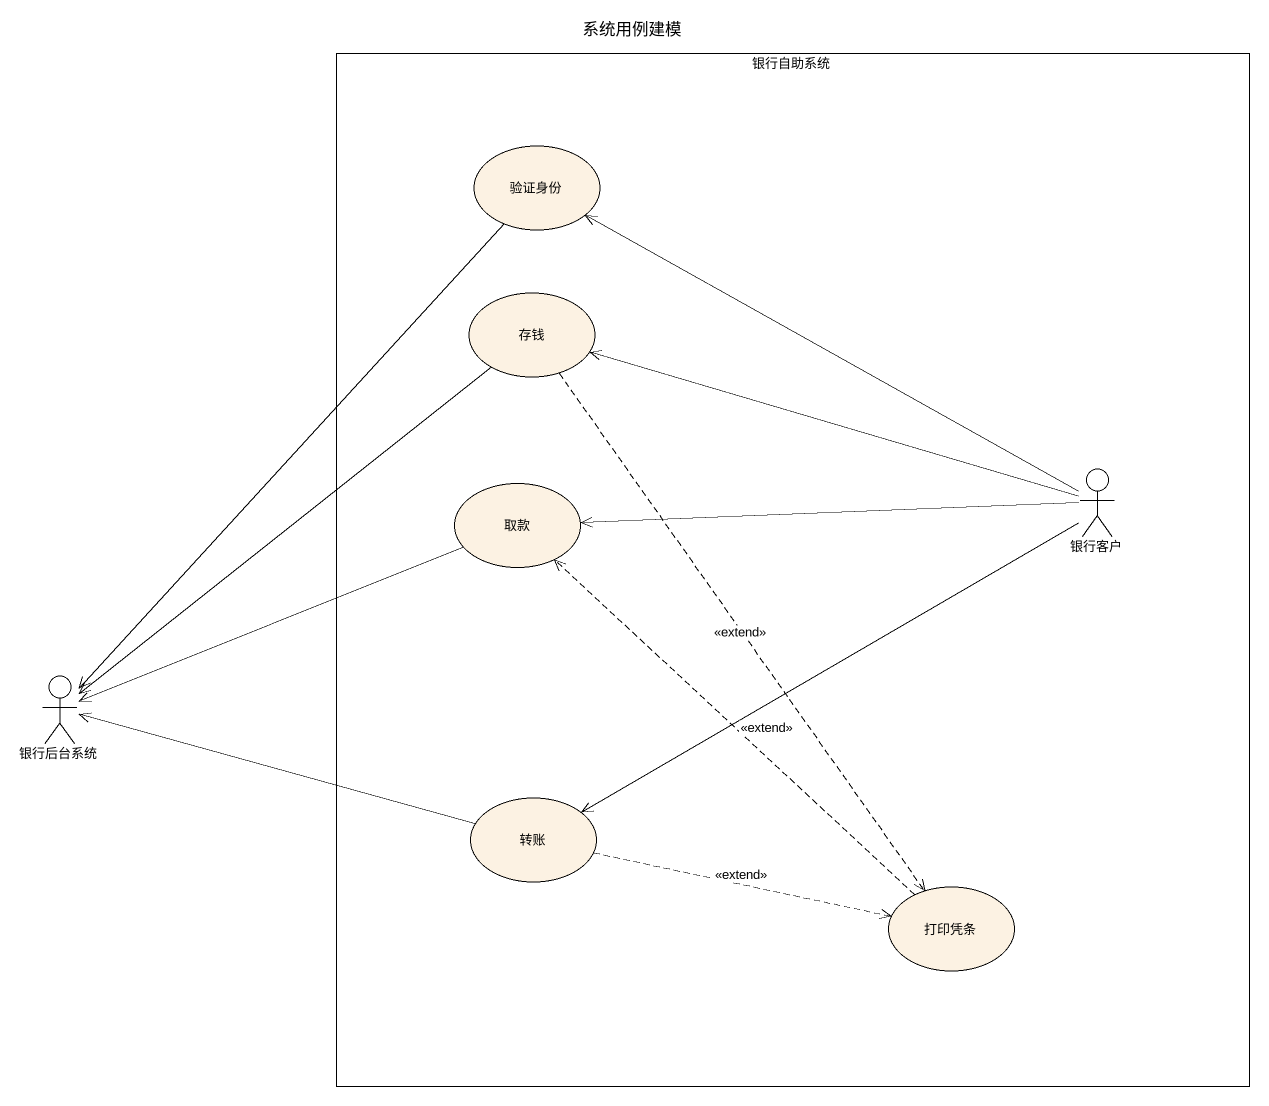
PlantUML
@startuml
title 系统用例建模
rectangle 银行自助系统 {
  usecase 验证身份
  usecase 存钱
  usecase 取款
  actor 银行客户
  usecase 转账
  usecase 打印凭条
}
actor 银行后台系统
验证身份 --> 银行后台系统
存钱 --> 银行后台系统
存钱 ..> 打印凭条 : <<extend>>
取款 -left-> 银行后台系统
银行客户 -left-> 验证身份
银行客户 -left-> 存钱
银行客户 -left-> 取款
银行客户 -left-> 转账
转账 -left-> 银行后台系统
转账 .right.> 打印凭条 : <<extend>>
打印凭条 .up.> 取款 : <<extend>>
@enduml
